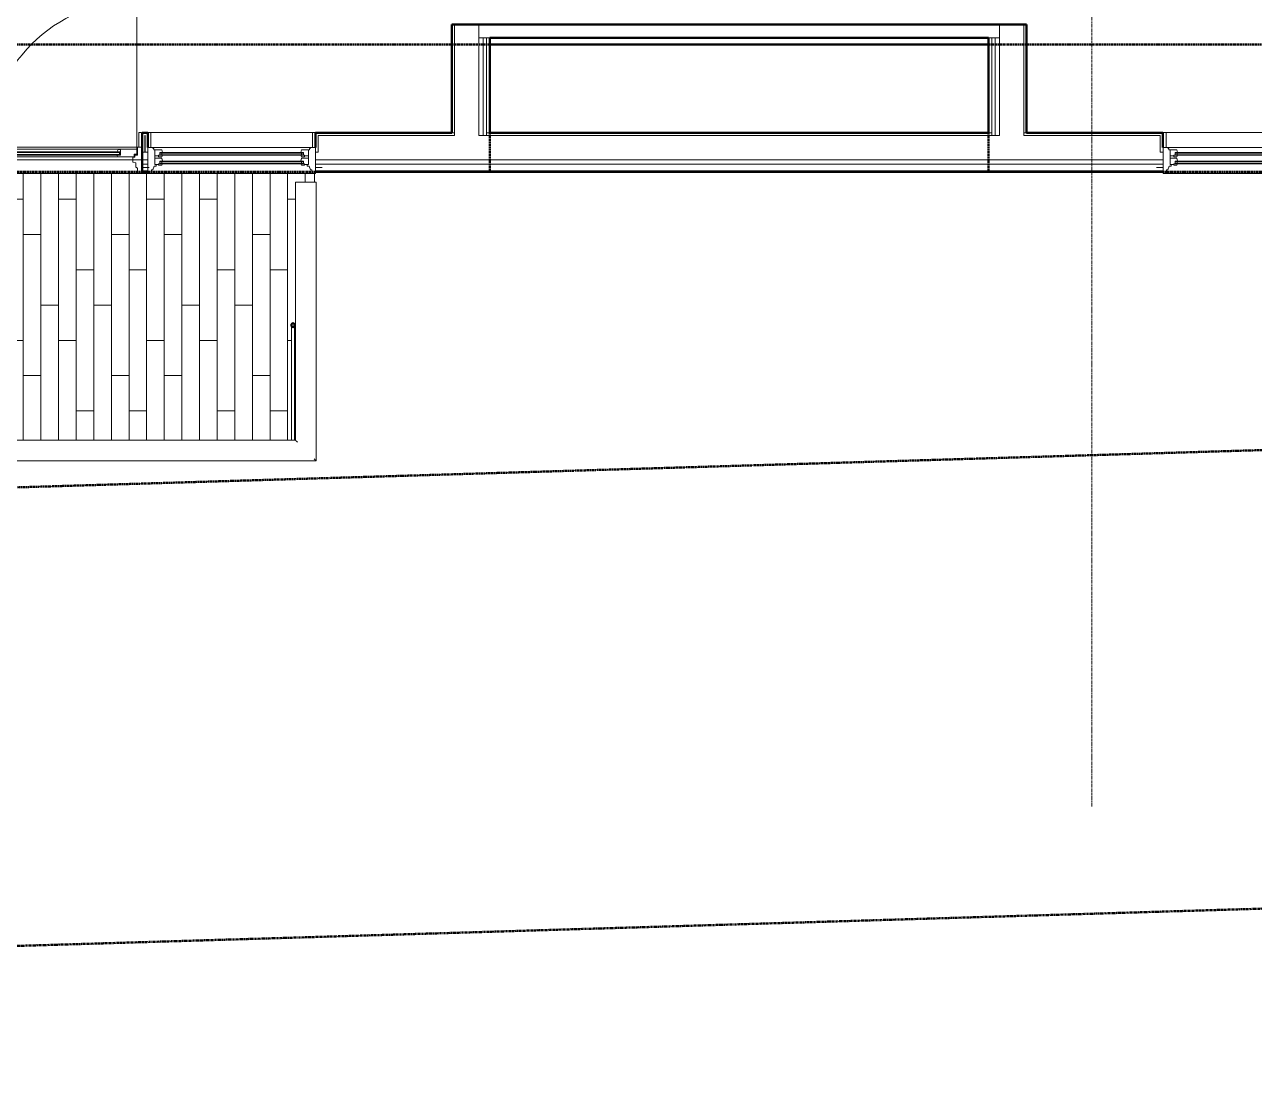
# Model space of a CAD drawing. Header units: inches. Extents: x -4235 to -464, y 9767 to 12463.
# Drawn here: x -2742.5 to -2463.4, y 9772 to 10013.6 of the extents above; entities that cross this region are included whole.
import ezdxf

# ---------------------------------------------------------------- set-up
doc = ezdxf.new("R2010")
doc.units = ezdxf.units.IN
doc.header["$MEASUREMENT"] = 0
for name, pattern in [('Dash 1_16_', [0.125, 0.0625, -0.0625]), ('Double Dash 3_8_', [1, 0.375, -0.125, 0.125, -0.125, 0.125, -0.125]), ('Grid Line 1_2_', [0.875, 0.5, -0.125, 0.125, -0.125])]:
    doc.linetypes.add(name, pattern=pattern)
for name, color, linetype, lineweight in [('A-DOOR-3', 31, 'Continuous', 9), ('A-DOOR-4', 31, 'Continuous', 20), ('A-DOOR-FRAM', 31, 'Continuous', 9), ('A-DOOR-FRAM-2', 31, 'Continuous', 20), ('A-DOOR-GLAZ', 31, 'Continuous', 9), ('A-FLOR-3', 192, 'Continuous', 9), ('A-FLOR-HRAL', 11, 'Continuous', 9), ('A-FLOR-PATT-1', 9, 'Continuous', 9), ('A-GLAZ-1', 151, 'Continuous', 9), ('A-GLAZ-2', 151, 'Continuous', 20), ('A-WALL', 113, 'Continuous', 13), ('A-WALL-4', 113, 'Continuous', 50), ('A-WALL-5', 113, 'Continuous', 9), ('C-PROP-LINE', 91, 'Double Dash 3_8_', 50), ('C-PROP-LINE-1', 91, 'Dash 1_16_', 50), ('S-GRID-1', 1, 'Grid Line 1_2_', 9)]:
    doc.layers.add(name, color=color, linetype=linetype, lineweight=lineweight)

# ---------------------------------------------------------------- blocks, each defined once
blk = doc.blocks.new('Door-Inswing-Andersen-400_Series-Single - 3_ 0-1_8_ x 6_ 7-1_2_ - 3rd floor-2896229-BACKGROUND - 3RD FLOOR')
at = {"layer": 'A-DOOR-3'}
blk.add_line((16.87, 0.66), (16.87, 34.41), dxfattribs=at)
blk.add_arc((16.87, 0.66), 33.75, 90, 180, dxfattribs=at)
at = {"layer": 'A-DOOR-4'}
for p, q in [((-16.87, -0.41), (-16.87, 0.66)), ((-16.87, 0.66), (-12.44, 0.66)), ((-13.19, 0.66), (-13.19, -0.66)), ((-13.19, 0.66), (-13.19, 0.59)), ((-13.19, 0.59), (-12.67, 0.59)), ((-12.44, 0.09), (-13.19, 0.09)), ((-12.67, 0.59), (-12.47, 0.34)), ((-12.47, 0.34), (-12.44, 0.16)), ((12.44, 0.66), (-12.44, 0.66)), ((-12.44, 0.16), (-12.44, 0.09)), ((16.87, 0.66), (12.44, 0.66)), ((12.47, 0.34), (12.44, 0.16)), ((12.44, 0.16), (12.44, 0.09)), ((12.44, 0.09), (13.19, 0.09)), ((12.67, 0.59), (12.47, 0.34)), ((13.19, 0.59), (12.67, 0.59)), ((13.19, 0.66), (13.19, -0.66)), ((13.19, 0.66), (13.19, 0.59)), ((16.87, -0.41), (16.87, 0.66)), ((-16.26, -0.42), (-16.87, -0.41)), ((-16.26, -1.06), (-16.26, -0.42)), ((-16.26, -1.06), (-12.44, -1.06)), ((-13.19, -0.66), (-12.44, -0.66)), ((-12.44, -0.75), (-12.47, -1.06)), ((-12.44, -0.66), (-12.44, -0.75)), ((12.44, -1.06), (-12.44, -1.06)), ((12.44, -0.66), (12.44, -0.75)), ((13.19, -0.66), (12.44, -0.66)), ((12.44, -0.75), (12.47, -1.06)), ((16.26, -1.06), (12.44, -1.06)), ((16.26, -0.42), (16.87, -0.41)), ((16.26, -1.06), (16.26, -0.42))]:
    blk.add_line(p, q, dxfattribs=at)
at = {"layer": 'A-DOOR-FRAM'}
for p, q in [((-17.94, 4.44), (-17.31, 4.44)), ((-17.94, 1.12), (-17.94, 4.44)), ((-17.31, 4.44), (-17.31, 1.12)), ((17.31, 4.44), (17.94, 4.44)), ((17.31, 1.12), (17.31, 4.44)), ((17.94, 4.44), (17.94, 1.12)), ((-17.31, 1.12), (-17.94, 1.12)), ((17.94, 1.12), (17.31, 1.12))]:
    blk.add_line(p, q, dxfattribs=at)
at = {"layer": 'A-DOOR-FRAM-2'}
for p, q in [((-18.06, -4.75), (-18.06, 1.12)), ((-18.06, 1.12), (-17.03, 1.12)), ((-17.69, 1.12), (-18.06, 1.12)), ((-18.06, 1.12), (-17.94, 1.12)), ((-17.31, 1.12), (17.31, 1.12)), ((-17.03, 1.12), (-17.03, -0.66)), ((17.03, 1.12), (17.03, -0.66)), ((18.06, 1.12), (17.03, 1.12)), ((17.94, 1.12), (18.06, 1.12)), ((18.06, -4.75), (18.06, 1.12)), ((-17.03, -0.66), (-16.45, -0.66)), ((-16, -2.23), (-16.69, -2.39)), ((-16.69, -2.39), (-16.69, -3.39)), ((-16.45, -0.66), (-16.45, -1.09)), ((-16.45, -1.09), (-16, -1.09)), ((-16, -1.09), (-16, -2.23)), ((16.45, -1.09), (16, -1.09)), ((16, -1.09), (16, -2.23)), ((16, -2.23), (16.69, -2.39)), ((16.45, -0.66), (16.45, -1.09)), ((17.03, -0.66), (16.45, -0.66)), ((16.69, -2.39), (16.69, -3.39)), ((-19.69, -3.44), (-18.06, -3.44)), ((-18.06, -4.8), (-18.06, -4.44)), ((-18.06, -4.75), (-17.03, -4.75)), ((-16.69, -3.39), (-17.03, -3.63)), ((-17.03, -3.63), (-17.03, -4.75)), ((16.69, -3.39), (17.03, -3.63)), ((17.03, -3.63), (17.03, -4.75)), ((18.06, -4.75), (17.03, -4.75)), ((19.69, -3.44), (18.06, -3.44)), ((18.06, -4.44), (18.06, -4.8))]:
    blk.add_line(p, q, dxfattribs=at)
at = {"layer": 'A-DOOR-GLAZ'}
for p, q in [((12.44, 0.09), (-12.44, 0.09)), ((-13.19, -0.06), (-12.44, -0.06)), ((-12.44, -0.5), (-13.19, -0.5)), ((-12.98, -0.5), (-12.98, -0.06)), ((12.44, -0.06), (-12.44, -0.06)), ((12.44, -0.5), (-12.44, -0.5)), ((12.44, -0.66), (-12.44, -0.66)), ((13.19, -0.06), (12.44, -0.06)), ((12.44, -0.5), (13.19, -0.5)), ((12.98, -0.5), (12.98, -0.06))]:
    blk.add_line(p, q, dxfattribs=at)
blk = doc.blocks.new('Window-Double_Hung-Andersen-400_Series-Tilt_Wash - DOUBLE HUNG - COTTAGE - 3RD FLOOR-2888871-BACKGROUND - 3RD FLOOR')
at = {"layer": 'A-GLAZ-1'}
for p, q in [((-19.01, 3.94), (-18.95, 3.94)), ((-18.95, 4.44), (18.95, 4.44)), ((-18.95, 1.06), (-18.95, 4.44)), ((-18.32, 1.06), (-18.32, 4.44)), ((18.32, 1.06), (18.32, 4.44)), ((18.95, 4.44), (18.95, 1.06)), ((18.95, 3.94), (19.01, 3.94)), ((-18.95, 2.44), (-19.01, 2.44)), ((18.95, 1.06), (-18.95, 1.06)), ((19.01, 2.44), (18.95, 2.44)), ((-16.29, -0.19), (-15.7, -0.19)), ((-16.29, -0.56), (-15.7, -0.56)), ((-16.29, -2.13), (-15.7, -2.13)), ((-16.29, -2.5), (-15.7, -2.5)), ((-15.82, -0.56), (-15.82, -0.19)), ((-15.82, -2.5), (-15.82, -2.13)), ((-15.7, -0.06), (15.7, -0.06)), ((-15.7, -0.19), (15.7, -0.19)), ((-15.7, -0.56), (15.7, -0.56)), ((-15.7, -0.69), (15.7, -0.69)), ((-15.7, -2), (15.7, -2)), ((-15.7, -2.13), (15.7, -2.13)), ((-15.7, -2.5), (15.7, -2.5)), ((-15.7, -2.63), (15.7, -2.63)), ((16.29, -0.19), (15.7, -0.19)), ((16.29, -0.56), (15.7, -0.56)), ((16.29, -2.13), (15.7, -2.13)), ((16.29, -2.5), (15.7, -2.5)), ((15.82, -0.56), (15.82, -0.19)), ((15.82, -2.5), (15.82, -2.13))]:
    blk.add_line(p, q, dxfattribs=at)
at = {"layer": 'A-GLAZ-2'}
for p, q in [((-19.01, 1.06), (19.01, 1.06)), ((-19.01, -4.81), (-19.01, 1.06)), ((-17.67, 0.78), (-18, 1.06)), ((-17.67, 0.78), (-17.67, 0.56)), ((-17.67, 0.56), (-15.86, 0.56)), ((-17.42, -2.75), (-17.42, 0.56)), ((-15.86, 0.56), (-15.7, -0.06)), ((15.86, 0.56), (15.7, -0.06)), ((17.67, 0.56), (15.86, 0.56)), ((17.42, -2.75), (17.42, 0.56)), ((17.67, 0.78), (18, 1.06)), ((17.67, 0.78), (17.67, 0.56)), ((19.01, 1.06), (19.01, -4.81)), ((-17.42, -0.81), (-16.57, -0.81)), ((-17.42, -1.38), (-15.86, -1.38)), ((-17.42, -2.75), (-16.57, -2.75)), ((-17.14, -3.19), (-17.14, -2.75)), ((-16.57, -0.69), (-16.57, -1.03)), ((-15.7, -0.69), (-16.57, -0.69)), ((-15.86, -1.03), (-16.57, -1.03)), ((-16.57, -2.63), (-16.57, -2.97)), ((-15.7, -2.63), (-16.57, -2.63)), ((-16.29, -0.69), (-16.29, -0.06)), ((-15.7, -0.06), (-16.29, -0.06)), ((-16.29, -2.63), (-16.29, -2)), ((-15.7, -2), (-16.29, -2)), ((-15.86, -1.03), (-15.7, -0.69)), ((-15.86, -1.38), (-15.7, -2)), ((-15.86, -2.97), (-15.7, -2.63)), ((15.7, -0.06), (16.29, -0.06)), ((15.86, -1.03), (15.7, -0.69)), ((15.7, -0.69), (16.57, -0.69)), ((15.86, -1.38), (15.7, -2)), ((15.7, -2), (16.29, -2)), ((15.86, -2.97), (15.7, -2.63)), ((15.7, -2.63), (16.57, -2.63)), ((15.86, -1.03), (16.57, -1.03)), ((17.42, -1.38), (15.86, -1.38)), ((16.29, -0.69), (16.29, -0.06)), ((16.29, -2.63), (16.29, -2)), ((16.57, -0.69), (16.57, -1.03)), ((17.42, -0.81), (16.57, -0.81)), ((16.57, -2.63), (16.57, -2.97)), ((17.42, -2.75), (16.57, -2.75)), ((17.14, -3.19), (17.14, -2.75)), ((-19.01, -3.44), (-20.51, -3.44)), ((19.01, -4.81), (-19.01, -4.81)), ((-18.2, -4), (-17.92, -4)), ((-18.2, -4.81), (-18.2, -4)), ((-17.92, -4), (-17.61, -3.19)), ((-17.61, -3.19), (-17.14, -3.19)), ((-15.86, -2.97), (-16.57, -2.97)), ((15.86, -2.97), (16.57, -2.97)), ((17.61, -3.19), (17.14, -3.19)), ((17.92, -4), (17.61, -3.19)), ((18.2, -4), (17.92, -4)), ((18.2, -4.81), (18.2, -4)), ((19.01, -3.44), (20.51, -3.44))]:
    blk.add_line(p, q, dxfattribs=at)
blk = doc.blocks.new('Railing - Baluster_01-2700443-BACKGROUND - 3RD FLOOR')
at = {"layer": 'A-FLOR-HRAL'}
for p, q in [((-0.59, 1.18), (0.59, 1.18)), ((-0.59, 0.59), (-0.59, 1.18)), ((0.59, 1.18), (0.59, 0.59))]:
    blk.add_line(p, q, dxfattribs=at)
blk = doc.blocks.new('Railing - Railing-2700300-BACKGROUND - 3RD FLOOR')
at = {"layer": 'A-FLOR-HRAL'}
for p, q in [((-2790.37, 9977.83), (-2790.37, 9914.58)), ((-2790.37, 9977.83), (-2789.9, 9977.83)), ((-2789.9, 9977.83), (-2786.12, 9977.83)), ((-2786.12, 9977.83), (-2785.65, 9977.83)), ((-2785.65, 9919.3), (-2785.65, 9977.83)), ((-2681.05, 9977.83), (-2681.05, 9919.3)), ((-2681.05, 9977.83), (-2680.58, 9977.83)), ((-2680.58, 9977.83), (-2676.8, 9977.83)), ((-2676.8, 9977.83), (-2676.32, 9977.83)), ((-2676.32, 9914.58), (-2676.32, 9977.83)), ((-2681.05, 9919.3), (-2785.65, 9919.3)), ((-2790.37, 9914.58), (-2676.32, 9914.58))]:
    blk.add_line(p, q, dxfattribs=at)
for points, knots in [([(-2786.12, 9918.83), (-2786.08, 9918.87), (-2786.02, 9918.93), (-2785.94, 9919.01), (-2785.89, 9919.06), (-2785.86, 9919.09), (-2785.82, 9919.13), (-2785.79, 9919.16), (-2785.77, 9919.18), (-2785.74, 9919.21), (-2785.71, 9919.24), (-2785.68, 9919.27), (-2785.66, 9919.29), (-2785.65, 9919.3), (-2785.65, 9919.3)], [0, 0, 0, 0, 0.166667, 0.25, 0.333333, 0.375, 0.416667, 0.5, 0.541667, 0.583333, 0.666667, 0.75, 0.833333, 1, 1, 1, 1]), ([(-2680.58, 9918.83), (-2680.62, 9918.87), (-2680.68, 9918.93), (-2680.76, 9919.01), (-2680.8, 9919.06), (-2680.84, 9919.09), (-2680.87, 9919.13), (-2680.9, 9919.16), (-2680.93, 9919.18), (-2680.96, 9919.21), (-2680.99, 9919.24), (-2681.01, 9919.27), (-2681.04, 9919.29), (-2681.05, 9919.3), (-2681.05, 9919.3)], [0, 0, 0, 0, 0.166667, 0.25, 0.333333, 0.375, 0.416667, 0.5, 0.541667, 0.583333, 0.666667, 0.75, 0.833333, 1, 1, 1, 1]), ([(-2790.37, 9914.58), (-2790.37, 9914.58), (-2790.36, 9914.59), (-2790.34, 9914.61), (-2790.31, 9914.64), (-2790.28, 9914.67), (-2790.26, 9914.69), (-2790.23, 9914.72), (-2790.19, 9914.76), (-2790.15, 9914.8), (-2790.11, 9914.84), (-2790.07, 9914.88), (-2790, 9914.95), (-2789.94, 9915.01), (-2789.9, 9915.05)], [0, 0, 0, 0, 0.166667, 0.25, 0.333333, 0.416667, 0.458333, 0.5, 0.583333, 0.666667, 0.708333, 0.75, 0.833333, 1, 1, 1, 1]), ([(-2676.32, 9914.58), (-2676.32, 9914.58), (-2676.33, 9914.59), (-2676.36, 9914.61), (-2676.39, 9914.64), (-2676.41, 9914.67), (-2676.44, 9914.69), (-2676.47, 9914.72), (-2676.51, 9914.76), (-2676.55, 9914.8), (-2676.59, 9914.84), (-2676.62, 9914.88), (-2676.69, 9914.95), (-2676.75, 9915.01), (-2676.8, 9915.05)], [0, 0, 0, 0, 0.166667, 0.25, 0.333333, 0.416667, 0.458333, 0.5, 0.583333, 0.666667, 0.708333, 0.75, 0.833333, 1, 1, 1, 1])]:
    blk.add_open_spline(points, degree=3, knots=knots, dxfattribs=at)
blk.add_blockref('Railing - Baluster_01-2700443-BACKGROUND - 3RD FLOOR', (-2788.01, 9977.24))
blk = doc.blocks.new('Walls 48 - Walls 1-2573569-BACKGROUND - 3RD FLOOR')
at = {"layer": 'A-WALL-4', "flags": 128}
for points in [[(-2681.22, 9945.4), (-2681.23, 9945.5), (-2681.26, 9945.6), (-2681.32, 9945.69), (-2681.38, 9945.76), (-2681.46, 9945.8), (-2681.55, 9945.83), (-2681.64, 9945.83), (-2681.73, 9945.8), (-2681.81, 9945.76), (-2681.88, 9945.69), (-2681.93, 9945.6), (-2681.96, 9945.5), (-2681.97, 9945.4)], [(-2681.97, 9945.4), (-2681.96, 9945.3), (-2681.93, 9945.2), (-2681.88, 9945.11), (-2681.81, 9945.04), (-2681.73, 9945), (-2681.64, 9944.97), (-2681.55, 9944.97), (-2681.46, 9945), (-2681.38, 9945.04), (-2681.32, 9945.11), (-2681.26, 9945.2), (-2681.23, 9945.3), (-2681.22, 9945.4)]]:
    blk.add_lwpolyline(points, dxfattribs=at)
at = {"layer": 'A-WALL-5'}
for p, q in [((-2681.97, 9945.4), (-2681.97, 9919.3)), ((-2681.22, 9919.3), (-2681.22, 9945.4))]:
    blk.add_line(p, q, dxfattribs=at)
blk = doc.blocks.new('Family - ___-1878357-BACKGROUND - 3RD FLOOR')
at = {"layer": 'C-PROP-LINE'}
blk.add_line((-3831.82, 9771.98), (-2096.45, 9823.93), dxfattribs=at)
blk = doc.blocks.new('Family - ___-2835860-BACKGROUND - 3RD FLOOR')
at = {"layer": 'C-PROP-LINE-1'}
for p, q in [((-2636.92, 10009.09), (-2636.92, 9980.19)), ((-2523.72, 10009.09), (-2636.92, 10009.09)), ((-2523.72, 9980.19), (-2523.72, 10009.09)), ((-2636.92, 9980.19), (-3860.72, 9980.19)), ((-2067.92, 9980.19), (-2523.72, 9980.19))]:
    blk.add_line(p, q, dxfattribs=at)
blk = doc.blocks.new('Family - ___-2835903-BACKGROUND - 3RD FLOOR')
at = {"layer": 'C-PROP-LINE-1'}
blk.add_line((-2096.82, 10009.09), (-3831.82, 10009.09), dxfattribs=at)
blk = doc.blocks.new('Family - ___-2835932-BACKGROUND - 3RD FLOOR')
at = {"layer": 'C-PROP-LINE-1'}
blk.add_line((-2067.92, 9980.19), (-3860.72, 9980.19), dxfattribs=at)
blk = doc.blocks.new('Family - ___-2855424-BACKGROUND - 3RD FLOOR')
at = {"layer": 'C-PROP-LINE-1'}
blk.add_line((-3987.11, 9871.38), (-600.6, 9972.76), dxfattribs=at)

msp = doc.modelspace()

# ---------------------------------------------------------------- hatches: boundary and pattern name
at = {"layer": 'A-FLOR-PATT-1'}
h = msp.add_hatch(dxfattribs=at)
h.set_pattern_fill('FP_9', color=256, style=0, pattern_type=2)
h.set_pattern_definition([(90, (-2014.813, 11021.939), (-4, 2e-16), []), (180, (-2014.813, 11021.939), (-8, -8), [4, -28]), (180, (-2018.813, 11037.939), (-8, -8), [4, -28])])
h.paths.add_polyline_path([(-2743.48, 9919.3), (-2681.97, 9919.3), (-2681.93, 9945.6), (-2681.78, 9945.77), (-2681.73, 9945.8), (-2681.41, 9945.77), (-2681.32, 9945.69), (-2681.23, 9945.5), (-2681.22, 9945.03), (-2681.22, 9919.3), (-2681.05, 9919.3), (-2681.03, 9977.83), (-2676.69, 9977.83), (-2676.69, 9979.81), (-2790.01, 9979.83), (-2790.01, 9977.83), (-2788.6, 9977.83), (-2788.6, 9978.42), (-2787.42, 9978.42), (-2787.42, 9977.83), (-2785.65, 9977.83), (-2785.65, 9919.3), (-2785.47, 9919.3), (-2785.42, 9945.6), (-2785.28, 9945.77), (-2785.19, 9945.8), (-2784.9, 9945.77), (-2784.81, 9945.69), (-2784.73, 9945.5), (-2784.72, 9945.3), (-2784.72, 9919.3), (-2771.51, 9919.3)], flags=0)

# ---------------------------------------------------------------- linework, layer by layer
at = {"layer": 'A-FLOR-3'}
for p, q in [((-2751.99, 9982.94), (-2715.86, 9982.94)), ((-2714.54, 9979.83), (-2790.01, 9979.83)), ((-2676.69, 9977.83), (-2676.69, 9979.81))]:
    msp.add_line(p, q, dxfattribs=at)
at = {"layer": 'A-WALL'}
for p, q in [((-2644.92, 10013.59), (-2644.92, 9988.44)), ((-2639.42, 9988.44), (-2639.42, 10013.59)), ((-2521.22, 10013.59), (-2521.22, 9988.44)), ((-2515.72, 10013.59), (-2515.72, 9988.44)), ((-2639.42, 10010.59), (-2636.92, 10010.59)), ((-2638.42, 10010.59), (-2638.42, 9988.44)), ((-2637.67, 10010.59), (-2637.67, 9988.44)), ((-2523.72, 10010.59), (-2521.22, 10010.59)), ((-2522.97, 10010.59), (-2522.97, 9988.44)), ((-2522.22, 10010.59), (-2522.22, 9988.44)), ((-2715.24, 9988.44), (-2715.24, 9984.63)), ((-2715.16, 9988.44), (-2715.24, 9988.44)), ((-2715.16, 9984.63), (-2715.16, 9988.44)), ((-2675.89, 9988.44), (-2675.89, 9984.63)), ((-2644.92, 9988.44), (-2675.89, 9988.44)), ((-2645.55, 9989.06), (-2644.92, 9989.06)), ((-2521.22, 9988.44), (-2639.42, 9988.44)), ((-2637.67, 9989.06), (-2636.92, 9989.06)), ((-2523.72, 9989.06), (-2522.97, 9989.06)), ((-2515.72, 9989.06), (-2515.1, 9989.06)), ((-2484.76, 9988.44), (-2515.72, 9988.44)), ((-2484.76, 9984.63), (-2484.76, 9988.44)), ((-2715.86, 9984.63), (-2715.24, 9984.63)), ((-2715.16, 9984.63), (-2714.54, 9984.63)), ((-2676.51, 9984.63), (-2675.89, 9984.63)), ((-2484.76, 9984.63), (-2484.14, 9984.63)), ((-2715.86, 9982.94), (-2714.54, 9982.94)), ((-2715.86, 9981.94), (-2714.54, 9981.94)), ((-2676.51, 9982.94), (-2484.14, 9982.94)), ((-2676.51, 9981.94), (-2484.14, 9981.94)), ((-2715.86, 9980.44), (-2714.54, 9980.44)), ((-2676.51, 9980.44), (-2484.14, 9980.44))]:
    msp.add_line(p, q, dxfattribs=at)
at = {"layer": 'A-WALL-4'}
for p, q in [((-2645.55, 10013.59), (-2645.55, 9989.06)), ((-2515.1, 10013.59), (-2645.55, 10013.59)), ((-2515.1, 9989.06), (-2515.1, 10013.59)), ((-2636.92, 9989.06), (-2636.92, 10010.59)), ((-2636.92, 10010.59), (-2523.72, 10010.59)), ((-2523.72, 10010.59), (-2523.72, 9989.06)), ((-2714.54, 9989.06), (-2715.86, 9989.06)), ((-2715.86, 9989.06), (-2715.86, 9980.19)), ((-2714.54, 9985.69), (-2714.54, 9989.06)), ((-2645.55, 9989.06), (-2676.51, 9989.06)), ((-2676.51, 9989.06), (-2676.51, 9985.69)), ((-2523.72, 9989.06), (-2636.92, 9989.06)), ((-2484.14, 9989.06), (-2515.1, 9989.06)), ((-2484.14, 9985.69), (-2484.14, 9989.06)), ((-2715.86, 9980.19), (-2714.54, 9980.19)), ((-2676.51, 9980.19), (-2484.14, 9980.19))]:
    msp.add_line(p, q, dxfattribs=at)
at = {"layer": 'A-WALL-5'}
for p, q in [((-2714.54, 9989.06), (-2714.47, 9989.06)), ((-2676.57, 9989.06), (-2676.51, 9989.06)), ((-2484.14, 9989.06), (-2484.07, 9989.06))]:
    msp.add_line(p, q, dxfattribs=at)
at = {"layer": 'S-GRID-1'}
msp.add_line((-2500.32, 9836.18), (-2500.32, 12413.74), dxfattribs=at)

# ---------------------------------------------------------------- block references
at = {"layer": 'A-DOOR-3'}
msp.add_blockref('Door-Inswing-Andersen-400_Series-Single - 3_ 0-1_8_ x 6_ 7-1_2_ - 3rd floor-2896229-BACKGROUND - 3RD FLOOR', (-2733.92, 9984.63), dxfattribs=at)
at = {"layer": 'A-FLOR-HRAL'}
msp.add_blockref('Railing - Railing-2700300-BACKGROUND - 3RD FLOOR', (0, 0), dxfattribs=at)
at = {"layer": 'A-GLAZ-1'}
for p in [(-2695.52, 9984.63), (-2465.12, 9984.63)]:
    msp.add_blockref('Window-Double_Hung-Andersen-400_Series-Tilt_Wash - DOUBLE HUNG - COTTAGE - 3RD FLOOR-2888871-BACKGROUND - 3RD FLOOR', p, dxfattribs=at)
at = {"layer": 'A-WALL-5'}
msp.add_blockref('Walls 48 - Walls 1-2573569-BACKGROUND - 3RD FLOOR', (0, 0), dxfattribs=at)
at = {"layer": 'C-PROP-LINE'}
msp.add_blockref('Family - ___-1878357-BACKGROUND - 3RD FLOOR', (0, 0), dxfattribs=at)
at = {"layer": 'C-PROP-LINE-1'}
for name in ['Family - ___-2835860-BACKGROUND - 3RD FLOOR', 'Family - ___-2835932-BACKGROUND - 3RD FLOOR', 'Family - ___-2835903-BACKGROUND - 3RD FLOOR', 'Family - ___-2855424-BACKGROUND - 3RD FLOOR']:
    msp.add_blockref(name, (0, 0), dxfattribs=at)

doc.saveas('drawing.dxf')
